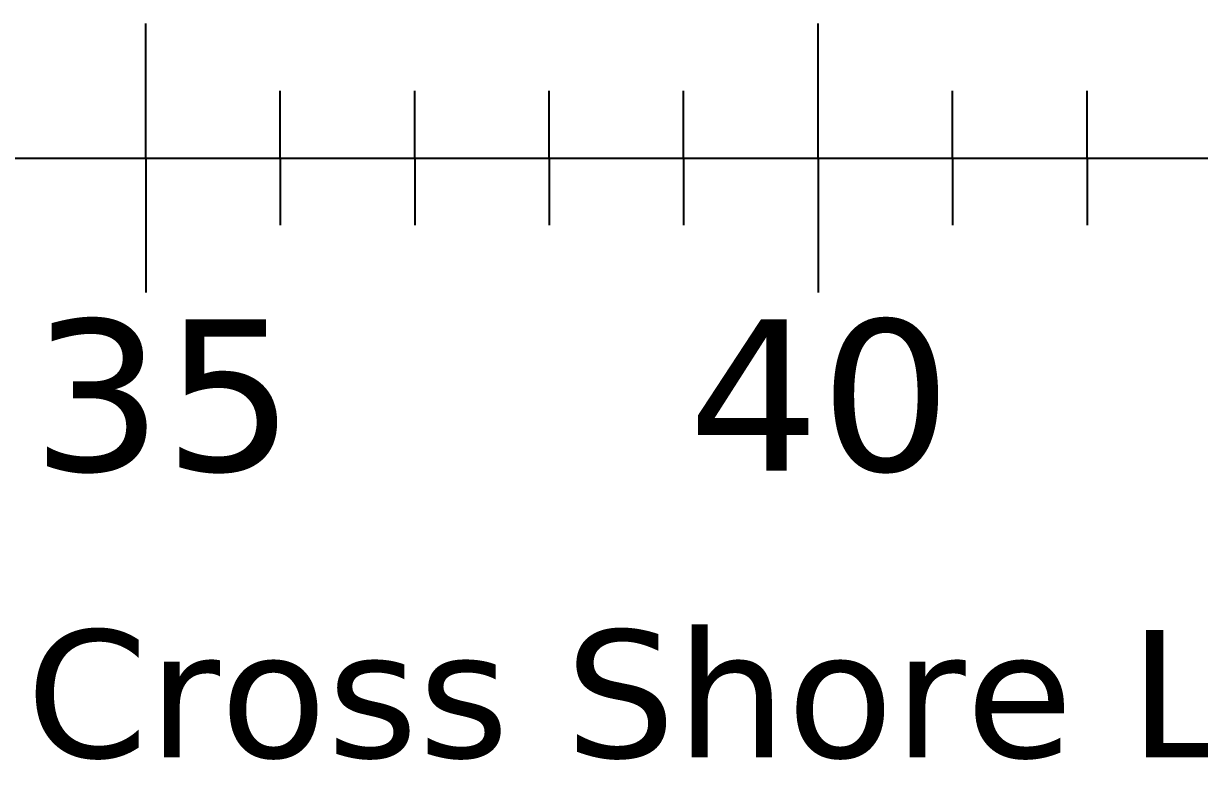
# Model space of a CAD drawing. Header units: feet. Extents: x 0 to 695, y -979 to -294.
# Drawn here: x 178.63 to 187.37, y -313.08 to -307.45 of the extents above; entities that cross this region are included whole.
import ezdxf

# ---------------------------------------------------------------- set-up
doc = ezdxf.new("R2010")
doc.units = ezdxf.units.FT
doc.header["$MEASUREMENT"] = 0
doc.layers.add('0.5 m slice', color=1, linetype='Continuous')
doc.styles.get("Standard").update_dxf_attribs({"font": 'verdana.ttf'})

msp = doc.modelspace()

# ---------------------------------------------------------------- linework, layer by layer
at = {"color": 0, "transparency": 33554687}
for p, q in [((179.5359323387942, -308.4500488538386), (179.5359323387942, -307.4500488538386)), ((184.5359323387942, -308.4500488538386), (184.5359323387942, -307.4500488538386)), ((180.5359323387942, -308.4500488538386), (180.5359323387942, -307.9500488538386)), ((181.5359323387942, -308.4500488538386), (181.5359323387942, -307.9500488538386)), ((182.5359323387942, -308.4500488538386), (182.5359323387942, -307.9500488538386)), ((183.5359323387942, -308.4500488538386), (183.5359323387942, -307.9500488538386)), ((185.5359323387942, -308.4500488538386), (185.5359323387942, -307.9500488538386)), ((186.5359323387942, -308.4500488538386), (186.5359323387942, -307.9500488538386)), ((178.5359323387942, -308.4500488538386), (179.5359323387942, -308.4500488538386)), ((179.5359323387942, -308.4500488538386), (180.5359323387942, -308.4500488538386)), ((179.5359323387942, -308.4500488538386), (179.5359323387942, -309.4500488538386)), ((180.5359323387942, -308.4500488538386), (180.5359323387942, -308.9500488538386)), ((180.5359323387942, -308.4500488538386), (181.5359323387942, -308.4500488538386)), ((181.5359323387942, -308.4500488538386), (181.5359323387942, -308.9500488538386)), ((181.5359323387942, -308.4500488538386), (182.5359323387942, -308.4500488538386)), ((182.5359323387942, -308.4500488538386), (182.5359323387942, -308.9500488538386)), ((182.5359323387942, -308.4500488538386), (183.5359323387942, -308.4500488538386)), ((183.5359323387942, -308.4500488538386), (183.5359323387942, -308.9500488538386)), ((183.5359323387942, -308.4500488538386), (184.5359323387942, -308.4500488538386)), ((184.5359323387942, -308.4500488538386), (185.5359323387942, -308.4500488538386)), ((184.5359323387942, -308.4500488538386), (184.5359323387942, -309.4500488538386)), ((185.5359323387942, -308.4500488538386), (185.5359323387942, -308.9500488538386)), ((185.5359323387942, -308.4500488538386), (186.5359323387942, -308.4500488538386)), ((186.5359323387942, -308.4500488538386), (186.5359323387942, -308.9500488538386)), ((186.5359323387942, -308.4500488538386), (187.5359323387942, -308.4500488538386))]:
    msp.add_line(p, q, dxfattribs=at)

# ---------------------------------------------------------------- texts
at = {"layer": '0.5 m slice', "color": 1, "transparency": 33554687, "attachment_point": 1}
for s, width, gutter_width, insert, char_height in [('{\\C0;35}', 2.218308059641117, 7.294281662426792, (178.6840778615727, -309.6500488538385), 1.125), ('{\\C0;40}', 2.218308059641117, 7.294281662426792, (183.5673914718203, -309.6500488538385), 1.125), ('{\\C0;Cross Shore Location, x(m)}', 22.53387996006253, 4.741283080577415, (178.6448038412145, -311.9582722705076), 0.9482566161154831)]:
    msp.add_mtext_dynamic_manual_height_columns(s, width=width, gutter_width=gutter_width, heights=[0], dxfattribs=dict(at, insert=insert, char_height=char_height))

doc.saveas('drawing.dxf')
